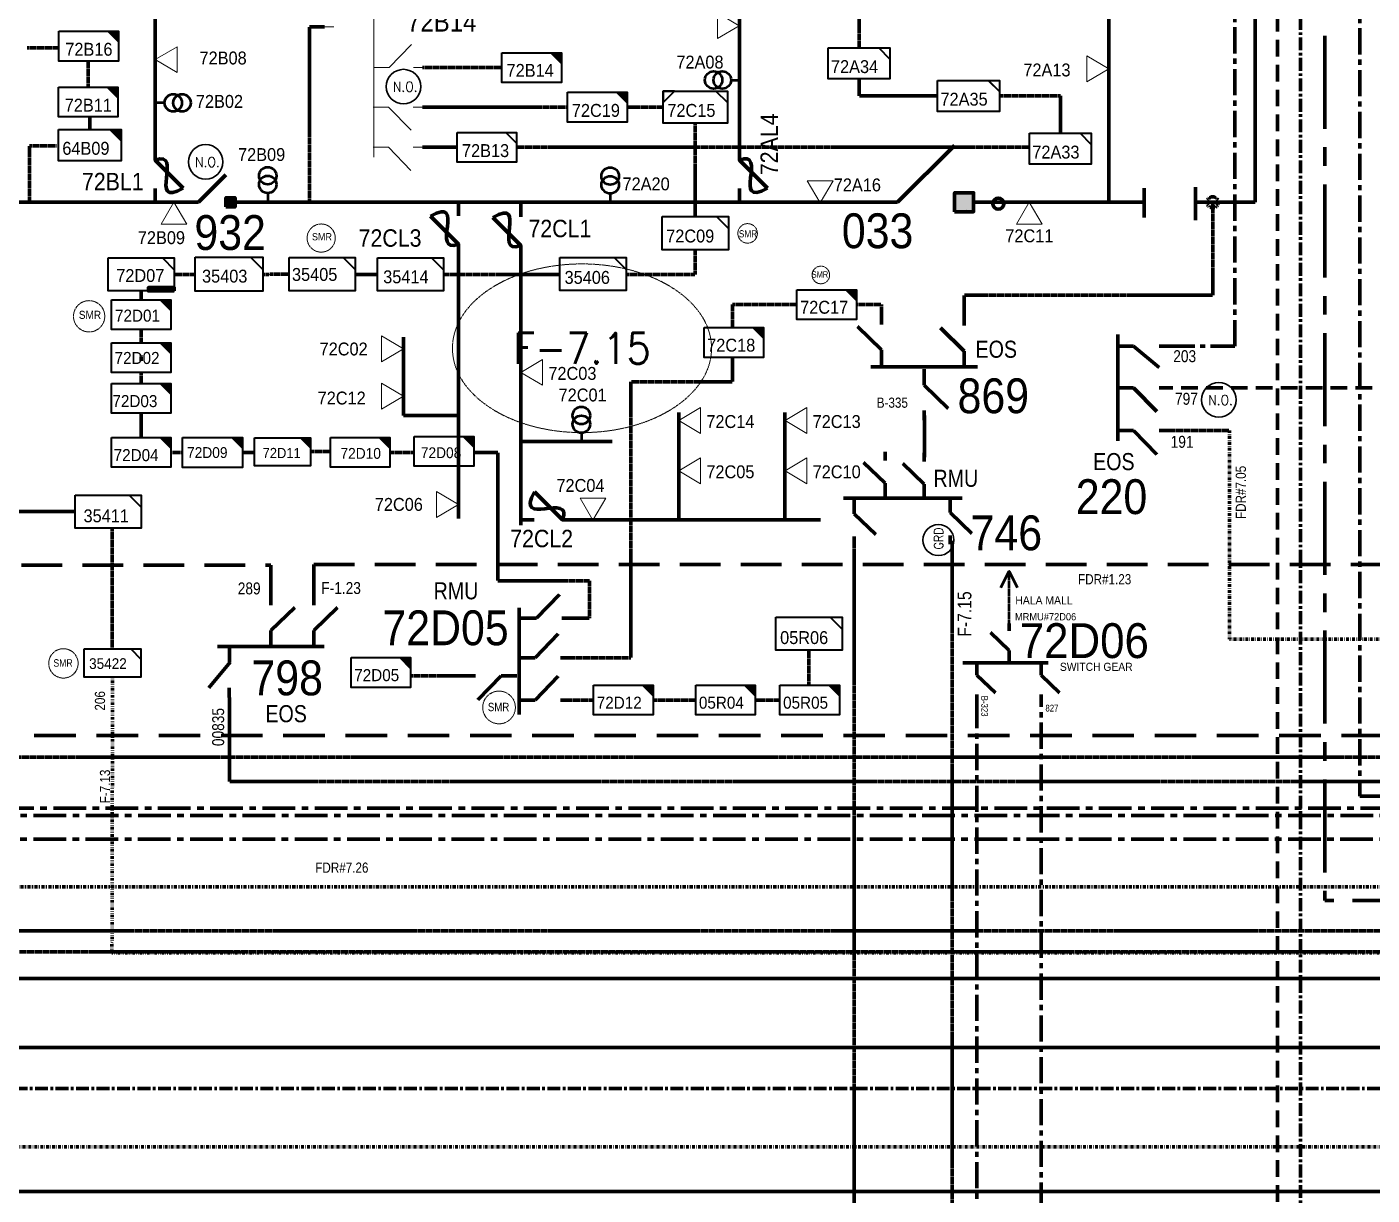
# Model space of a CAD drawing. Header units: metres. Extents: x 65984 to 144644, y -19036 to 23726.
# Drawn here: x 117275.7 to 117661.7, y 19807 to 20142.1 of the extents above; entities that cross this region are included whole.
import ezdxf
from ezdxf.enums import TextEntityAlignment as Align

# ---------------------------------------------------------------- set-up
doc = ezdxf.new("R2010")
doc.units = ezdxf.units.M
doc.header["$MEASUREMENT"] = 0
for name, pattern in [('( Center )', [2, 1.25, -0.25, 0.25, -0.25]), ('DGN Style 3', [0.013877, 0, -0.013877]), ('DGN Style 4', [1.6, 0.8, -0.4, 0, -0.4]), ('DGN Style 6', [1.9, 0.7, -0.4, 0, -0.4, 0, -0.4]), ('DGN Style 7', [2, 0.9, -0.4, 0.3, -0.4]), ('HIDDEN2', [2381.25, 1587.5, -793.75])]:
    doc.linetypes.add(name, pattern=pattern)
doc.layers.get('0').update_dxf_attribs({"color": 95, "lineweight": 40})
for name, color, linetype, lineweight in [('ABS', 7, 'Continuous', 40), ('ABS NUMBER', 112, 'Continuous', 30), ('CONTRACTOR NAME', 95, 'Continuous', 40), ('d_eos', 111, 'Continuous', 40), ('d_eos no', 121, 'Continuous', 40), ('d_fco', 5, 'Continuous', 40), ('d_fco text', 95, 'Continuous', 40), ('d_oh branch', 94, 'Continuous', 40), ('d_switch', 95, 'Continuous', 40), ('d_tf', 1, 'Continuous', 40), ('d_tf no', 6, 'Continuous', 40), ('d_tf_200', 1, 'Continuous', 40), ('d_ug cable', 95, 'Continuous', 40), ('d_ug main line', 95, 'Continuous', 40), ('d_unit sub', 7, 'Continuous', 40), ('FDR  1  16', 234, 'Continuous', 40), ('FDR  2  19', 172, 'Continuous', 40), ('fedr no', 95, 'Continuous', 40), ('Level 37', 7, 'Continuous', 0), ('O H MAIN FEEDER', 4, 'Continuous', 100), ('SW N O', 114, 'Continuous', 30)]:
    doc.layers.add(name, color=color, linetype=linetype, lineweight=lineweight)
doc.styles.add('NASKHF', font='naskhf.shx', dxfattribs={"height": 8})
doc.styles.add('Style-Arial', font='arial.ttf')
doc.styles.add('Style-ENGINEERING', font='ENGINEERING.shx')
doc.styles.add('Style-msdefault', font='msdefault.shx')
doc.styles.add('Style-STANDARD', font='STANDARD.shx')

# ---------------------------------------------------------------- blocks, each defined once
blk = doc.blocks.new('TFU_19')
at = {"layer": 'd_tf_200', "color": 3, "linetype": 'Continuous', "lineweight": 53}
blk.add_line((0, 10), (0, 0), dxfattribs=at)
for centre in [(0, 30), (0, 20)]:
    blk.add_circle(centre, 10, dxfattribs=at)
blk = doc.blocks.new('TF_8')
at = {"color": 0, "linetype": 'ByBlock', "lineweight": -2}
blk.add_line((6.3, 4.95), (9.9, 1.35), dxfattribs=at)
blk.add_3dface([(-10.1, 4.95), (9.9, 4.95), (9.9, -5.05), (-10.1, -5.05)], dxfattribs=at)
blk = doc.blocks.new('exist.us-1000kva')
at = {"color": 0, "linetype": 'ByBlock', "lineweight": -2, "flags": 128}
blk.add_lwpolyline([(39.99, 12.92), (32.8, 20), (40, 20)], close=True, dxfattribs=at)
at = {"color": 0, "linetype": 'ByBlock', "lineweight": -2, "extrusion": (0, 0, -1)}
blk.add_solid([(-39.99, 12.92), (-32.8, 20), (-40, 20)], dxfattribs=at)
at = {"color": 0, "linetype": 'ByBlock', "lineweight": -2, "xscale": 2, "yscale": 2}
blk.add_blockref('TF_8', (20.2, 10.1), dxfattribs=at)
blk = doc.blocks.new('ABS2_1_1')
at = {"color": 0, "linetype": 'ByBlock', "lineweight": -2, "ltscale": 500}
for q in [(-29900, 43500), (0, 0)]:
    blk.add_line((0, 13600), q, dxfattribs=at)
at = {"color": 0, "linetype": 'ByBlock', "lineweight": -2, "ltscale": 500, "flags": 128}
for points in [[(5000, 43600), (-5000, 43600), (-5000, 53600), (5000, 53600)], [(3791, 49653), (3791, 49653), (3791, 49653)]]:
    blk.add_lwpolyline(points, close=True, dxfattribs=at)
at = {"color": 0, "linetype": 'ByBlock', "lineweight": -2, "ltscale": 500}
for points in [[(5000, 43600), (-5000, 43600), (5000, 53600), (-5000, 53600)], [(3791, 49653), (3791, 49653), (3791, 49653)]]:
    blk.add_solid(points, dxfattribs=at)
blk = doc.blocks.new('*U706')
at = {"layer": 'd_fco', "color": 3, "linetype": 'Continuous', "lineweight": 100}
blk.add_line((-4.6, 4.21), (-10.13, 4.21), dxfattribs=at)
at = {"layer": 'd_fco', "color": 3, "linetype": 'Continuous', "lineweight": 100, "flags": 128}
blk.add_lwpolyline([(13.02, 4.21), (7.07, 4.21), (-4.4, -7.26)], dxfattribs=at)
at = {"layer": 'd_fco', "color": 3, "linetype": 'Continuous', "lineweight": 100}
blk.add_open_spline([(-4.4, -7.26), (-13, 7.69), (11.58, -7.67), (7.07, 4.21)], degree=3, dxfattribs=at)
blk = doc.blocks.new('*U715')
at = {"layer": 'd_eos', "color": 7, "linetype": 'Continuous', "lineweight": 211, "ltscale": 0.625574}
for p, q in [((-0.68, 11.85), (-0.68, 14.62)), ((11.62, 11.85), (11.62, 14.62)), ((-0.68, 4.56), (6.18, 11.22)), ((11.62, 4.56), (18.48, 11.22)), ((-0.68, 0), (-0.68, 4.56)), ((11.62, 0), (11.62, 4.56)), ((14.62, 0), (-15.98, 0)), ((-12.58, 0), (-12.58, -4.55)), ((-12.35, -4.54), (-18.48, -11.88)), ((-12.59, -11.85), (-12.59, -14.62))]:
    blk.add_line(p, q, dxfattribs=at)
blk = doc.blocks.new('*U895')
at = {"layer": 'SW N O', "color": 157}
blk.add_circle((0, 0), 16.8, dxfattribs=at)
at = {"layer": 'SW N O', "color": 157, "style": 'Style-STANDARD'}
blk.add_text('N.O.', height=9.6, dxfattribs=at).set_placement((1.7, -0.2), align=Align.MIDDLE_CENTER)
blk = doc.blocks.new('*U901')
at = {"layer": 'd_eos', "color": 7, "linetype": 'Continuous', "lineweight": 211, "ltscale": 0.625574}
for p, q in [((5.06, 10.35), (11.73, 17.21)), ((0.15, 13.35), (0.15, -17.25)), ((0.51, 10.35), (5.06, 10.35)), ((12.36, 10.35), (15.13, 10.35)), ((-12.37, -1.98), (-15.14, -1.98)), ((-5.07, -1.98), (-11.74, -8.85)), ((-0.52, -1.98), (-5.07, -1.98)), ((4.7, -13.45), (11.36, -6.59)), ((0.15, -13.45), (4.7, -13.45)), ((12, -13.45), (14.76, -13.45))]:
    blk.add_line(p, q, dxfattribs=at)
blk = doc.blocks.new('*U981')
at = {"layer": 'd_eos', "color": 7, "linetype": 'Continuous', "lineweight": 211, "ltscale": 0.555394}
for p, q in [((-4.65, 11.34), (-11.44, 18.34)), ((-12.09, 11.34), (-14.91, 11.34)), ((0, 11.34), (-4.65, 11.34)), ((0, 14.01), (0, -18.32)), ((0, -0.8), (4.65, -0.8)), ((4.65, -0.8), (11.45, -7.81)), ((12.1, -0.8), (14.92, -0.8)), ((-4.65, -12.95), (-11.44, -5.95)), ((-12.09, -12.95), (-14.92, -12.95)), ((0, -12.95), (-4.65, -12.95))]:
    blk.add_line(p, q, dxfattribs=at)
blk = doc.blocks.new('*U892')
at = {"layer": 'SW N O', "color": 3}
blk.add_circle((0, 0), 16.8, dxfattribs=at)
at = {"layer": 'SW N O', "color": 3, "style": 'Style-STANDARD'}
blk.add_text('N.O.', height=9.6, dxfattribs=at).set_placement((1.7, -0.2), align=Align.MIDDLE_CENTER)
blk = doc.blocks.new('*U748')
at = {"layer": 'd_fco', "color": 5, "linetype": 'Continuous', "lineweight": 100}
blk.add_line((-4.6, 4.21), (-10.13, 4.21), dxfattribs=at)
at = {"layer": 'd_fco', "color": 5, "linetype": 'Continuous', "lineweight": 100, "extrusion": (0, 0, -1), "flags": 128}
blk.add_lwpolyline([(-13.02, 4.21), (-7.07, 4.21), (4.4, -7.26)], dxfattribs=at)
at = {"layer": 'd_fco', "color": 5, "linetype": 'Continuous', "lineweight": 100}
blk.add_open_spline([(-4.4, -7.26), (-13, 7.69), (11.58, -7.67), (7.07, 4.21)], degree=3, dxfattribs=at)
blk = doc.blocks.new('TFU_12')
at = {"layer": 'd_tf_200', "color": 5, "linetype": 'Continuous', "lineweight": 53}
blk.add_line((0, 10), (0, 0), dxfattribs=at)
for centre in [(0, 30), (0, 20)]:
    blk.add_circle(centre, 10, dxfattribs=at)
blk = doc.blocks.new('TRA1_98')
at = {"layer": 'd_tf', "color": 3, "linetype": 'Continuous', "lineweight": 0, "ltscale": 0.00033988, "flags": 128}
blk.add_lwpolyline([(10, -17), (0, 0), (-10, -17)], close=True, dxfattribs=at)
blk = doc.blocks.new('TRA1_97')
at = {"layer": 'd_tf', "color": 3, "linetype": 'Continuous', "lineweight": 0, "ltscale": 0.00033988, "xscale": 1.000046566207833, "yscale": 1.000046566207833, "zscale": 1.000046566207833, "rotation": 180}
blk.add_blockref('TRA1_98', (0, 0), dxfattribs=at)
blk = doc.blocks.new('*U2337')
at = {"layer": 'd_unit sub', "color": 3, "linetype": 'Continuous', "lineweight": 40, "flags": 128}
blk.add_lwpolyline([(8.52, 4.26), (8.52, 1.19), (5.45, 4.26)], close=True, dxfattribs=at)
at = {"layer": 'd_unit sub', "color": 3, "linetype": 'Continuous', "lineweight": 40, "xscale": 0.8535245333131423, "yscale": 0.8535245333131423, "zscale": 0.4102008386305279, "rotation": 359.9999999999999}
blk.add_blockref('TF_8', (0.07, 0.04), dxfattribs=at)
blk = doc.blocks.new('*U2951')
at = {"layer": 'd_unit sub', "color": 3, "linetype": 'Continuous', "lineweight": 40, "flags": 128}
for points in [[(-9.48, 1.38), (-6.07, 4.73), (-9.48, 4.73)], [(9.49, 1.32), (6.02, 4.73), (9.5, 4.73)]]:
    blk.add_lwpolyline(points, close=True, dxfattribs=at)
at = {"layer": 'd_unit sub', "color": 3, "linetype": 'Continuous', "lineweight": 40, "xscale": 0.94866334575076, "yscale": 0.94866334575076, "zscale": 0.4380515265747434, "rotation": 359.9999999999999}
blk.add_blockref('TF_8', (0.1, 0.04), dxfattribs=at)
blk = doc.blocks.new('TRA1_1286')
at = {"layer": 'd_tf', "color": 5, "linetype": 'Continuous', "lineweight": 0, "ltscale": 0.00033988, "extrusion": (0, 0, -1), "flags": 128}
blk.add_lwpolyline([(-10, -17), (0, 0), (10, -17)], close=True, dxfattribs=at)
blk = doc.blocks.new('TRA1_1285')
at = {"layer": 'd_tf', "color": 5, "linetype": 'Continuous', "lineweight": 0, "ltscale": 0.00033988, "xscale": 1.000046566207833, "yscale": 1.000046566207833, "zscale": 1.000046566207833, "rotation": 180}
blk.add_blockref('TRA1_1286', (0, 0), dxfattribs=at)
blk = doc.blocks.new('*U3758')
at = {"layer": 'd_eos', "color": 7, "linetype": 'Continuous', "lineweight": 211, "ltscale": 0.563017}
for p, q in [((-0.04, -20.45), (-0.04, 17.39)), ((4.51, 13.6), (11.17, 20.46)), ((-0.04, 13.6), (4.51, 13.6)), ((11.81, 13.6), (14.58, 13.6)), ((-11.81, 5.35), (-14.58, 5.35)), ((-4.51, 5.35), (-11.18, -1.51)), ((0.04, 5.35), (-4.51, 5.35)), ((-12.13, -7.17), (-14.9, -7.17)), ((-4.84, -7.18), (-11.5, -14.04)), ((-0.28, -7.17), (-4.84, -7.17)), ((4.88, -17.01), (11.54, -10.14)), ((0.32, -17.01), (4.88, -17.01)), ((12.17, -17), (14.94, -17))]:
    blk.add_line(p, q, dxfattribs=at)
blk = doc.blocks.new('*U3762')
at = {"layer": 'SW N O', "color": 2}
blk.add_circle((0, 0), 16.8, dxfattribs=at)
at = {"layer": 'SW N O', "color": 2, "style": 'Style-STANDARD'}
blk.add_text('GRD', height=9.6, dxfattribs=at).set_placement((1.7, -0.2), align=Align.MIDDLE_CENTER)

msp = doc.modelspace()

# ---------------------------------------------------------------- linework, layer by layer
at = {"color": 1, "linetype": 'DGN Style 3', "lineweight": 140, "flags": 128}
msp.add_lwpolyline([(125582.62, 22197.14), (125784.7, 22197.14), (125784.7, 19882.81), (116946.75, 19882.81), (116946.75, 20259.6), (116860.93, 20259.72)], dxfattribs=at)
at = {"color": 3, "linetype": 'DGN Style 3', "lineweight": 140, "flags": 128}
msp.add_lwpolyline([(116807.75, 20242.14), (116807.75, 20219.48), (116935.18, 20219.48), (116935.18, 19876.71), (125825.53, 19876.71), (125825.53, 22095.41), (125562.34, 22095.41)], dxfattribs=at)
at = {"color": 1, "linetype": 'DGN Style 4', "lineweight": 70, "flags": 128}
msp.add_lwpolyline([(128559.87, 20572.74), (128559.87, 20579.03), (128073.94, 20579.03), (128073.94, 21718.25), (128073.94, 21718.25), (125710.48, 21718.25), (125710.48, 19820.77), (115844.17, 19820.77), (115844.17, 19939.02)], dxfattribs=at)
at = {"layer": 'CONTRACTOR NAME', "color": 140, "lineweight": 211, "ltscale": 0.498271, "flags": 128}
for points in [[(117315.98, 20066.37), (117310.56, 20066.37), (117310.56, 20067.35), (117315.98, 20067.35)], [(117317.98, 20066.38), (117315.98, 20066.38), (117315.98, 20067.36), (117317.98, 20067.36)]]:
    msp.add_lwpolyline(points, close=True, dxfattribs=at)
at = {"layer": 'd_eos', "color": 7, "linetype": 'Continuous', "lineweight": 13, "ltscale": 0.447498}
for p, q in [((117375.19, 20145.03), (117375.19, 20104.72)), ((117363.73, 20142.13), (117361.06, 20142.13)), ((117379.59, 20130.47), (117386.03, 20137.1)), ((117375.19, 20130.47), (117379.59, 20130.47)), ((117386.65, 20130.47), (117389.32, 20130.47)), ((117375.05, 20119.11), (117379.46, 20119.11)), ((117379.46, 20119.11), (117385.9, 20112.48)), ((117386.51, 20119.11), (117389.18, 20119.11)), ((117375.05, 20107.59), (117379.46, 20107.59)), ((117379.46, 20107.59), (117385.89, 20100.96)), ((117386.51, 20107.59), (117389.18, 20107.59))]:
    msp.add_line(p, q, dxfattribs=at)
at = {"layer": 'd_eos', "color": 157, "linetype": 'Continuous', "lineweight": 211, "ltscale": 0.625574}
for p, q in [((117588.68, 20023.33), (117588.69, 20053.92)), ((117588.68, 20050.53), (117593.24, 20050.53)), ((117593.23, 20050.52), (117600.57, 20044.39)), ((117600.54, 20050.53), (117603.3, 20050.53)), ((117588.68, 20038.62), (117593.24, 20038.62)), ((117593.24, 20038.62), (117599.9, 20031.76)), ((117600.54, 20038.62), (117603.3, 20038.62)), ((117588.68, 20026.32), (117593.24, 20026.32)), ((117593.24, 20026.32), (117599.9, 20019.46)), ((117600.53, 20026.33), (117603.3, 20026.33))]:
    msp.add_line(p, q, dxfattribs=at)
at = {"layer": 'd_eos', "color": 2, "linetype": 'Continuous', "lineweight": 211, "ltscale": 0.625574}
for p, q in [((117421.88, 19972.45), (117428.54, 19979.31)), ((117416.96, 19975.45), (117416.96, 19944.85)), ((117417.32, 19972.45), (117421.88, 19972.45)), ((117421.51, 19961.14), (117428.17, 19968)), ((117416.96, 19961.14), (117421.51, 19961.14)), ((117411.74, 19955.95), (117405.08, 19949.08)), ((117416.29, 19955.95), (117411.74, 19955.95)), ((117421.51, 19949), (117428.17, 19955.86)), ((117416.96, 19949), (117421.51, 19949))]:
    msp.add_line(p, q, dxfattribs=at)
at = {"layer": 'd_eos', "color": 7, "linetype": 'Continuous', "lineweight": 211, "ltscale": 0.625574}
for p, q in [((117429.17, 19972.44), (117431.94, 19972.44)), ((117428.81, 19961.14), (117431.58, 19961.14)), ((117404.44, 19955.95), (117401.67, 19955.95)), ((117428.81, 19949), (117431.58, 19949))]:
    msp.add_line(p, q, dxfattribs=at)
at = {"layer": 'd_oh branch', "color": 5, "linetype": 'Continuous', "lineweight": 100}
msp.add_line((117312.5, 20194.35), (117312.5, 20108.07), dxfattribs=at)
at = {"layer": 'd_oh branch', "color": 3, "linetype": 'Continuous', "lineweight": 100}
for p, q in [((117586.13, 20179.86), (117586.13, 20091.82)), ((117480.11, 20155.9), (117480.11, 20107.65)), ((117399.55, 20001.04), (117399.55, 20077.7)), ((117417.37, 20077.28), (117417.37, 19999.13)), ((117383.74, 20030.65), (117399.56, 20030.65)), ((117462.7, 20000.67), (117462.7, 20031.48)), ((117493.2, 20000.67), (117493.2, 20031.48)), ((117443.59, 20023.14), (117417.37, 20023.14)), ((117503.4, 20000.67), (117433.59, 20000.67))]:
    msp.add_line(p, q, dxfattribs=at)
at = {"layer": 'd_oh branch', "color": 3, "linetype": 'Continuous', "lineweight": 100, "flags": 128}
msp.add_lwpolyline([(117383.74, 20053.1), (117383.74, 20030.65)], dxfattribs=at)
at = {"layer": 'd_ug cable', "color": 3, "linetype": 'DGN Style 3', "lineweight": 100}
for p, q in [((117514.46, 20150.09), (117514.46, 20136.12)), ((117389.18, 20107.59), (117399.14, 20107.59)), ((117416.21, 20107.59), (117563.34, 20107.59)), ((117308.48, 20066.37), (117308.48, 20063.8)), ((117308.48, 20055.27), (117308.48, 20051.5)), ((117308.48, 20046.32), (117308.48, 20047.81)), ((117308.48, 20042.97), (117308.48, 20039.8)), ((117308.48, 20031.27), (117308.48, 20024.33)), ((117533.19, 20018.71), (117533.19, 20030.68)), ((117357.06, 20020.28), (117362.77, 20020.27)), ((117317.01, 20020.06), (117320.18, 20020.06)), ((117337.56, 20020.06), (117340.89, 20020.06)), ((117380.11, 20020.05), (117386.85, 20020.04)), ((117500.09, 19953.26), (117500.09, 19963.29)), ((117401.67, 19955.95), (117385.78, 19955.95)), ((117431.58, 19949), (117438.3, 19949)), ((117455.37, 19949), (117467.59, 19949)), ((117484.66, 19949), (117491.76, 19949))]:
    msp.add_line(p, q, dxfattribs=at)
at = {"layer": 'd_ug cable', "color": 5, "linetype": 'DGN Style 3', "lineweight": 100}
for p, q in [((117284.89, 20136.15), (117275.7, 20136.15)), ((117293.29, 20132.35), (117293.29, 20124.85)), ((117293.74, 20112.71), (117293.74, 20116.2))]:
    msp.add_line(p, q, dxfattribs=at)
at = {"layer": 'd_ug cable', "color": 94, "linetype": 'DGN Style 3', "lineweight": 100}
msp.add_line((117389.22, 20130.47), (117411.99, 20130.47), dxfattribs=at)
at = {"layer": 'd_ug cable', "color": 22, "linetype": 'DGN Style 3', "lineweight": 100}
for p, q in [((117265.68, 20003.05), (117289.63, 20003.05)), ((117300.12, 19964.11), (117300.14, 19998.3))]:
    msp.add_line(p, q, dxfattribs=at)
at = {"layer": 'd_ug cable', "color": 11, "linetype": 'DGN Style 3', "lineweight": 100, "flags": 128}
msp.add_lwpolyline([(116936.07, 20791.07), (116989.75, 20791.07), (116989.75, 20008.05), (117030.6, 20008.05), (117030.6, 19932.59), (125125.2, 19932.59), (125125.2, 22069.98), (125473.72, 22069.98)], dxfattribs=at)
at = {"layer": 'd_ug cable', "color": 172, "linetype": 'HIDDEN2', "lineweight": 158, "ltscale": 0.003}
msp.add_lwpolyline([(117568.08, 20611.64), (117589.56, 20611.64), (117589.56, 20202.69), (117634.48, 20202.69), (117634.48, 19721.53), (114270.84, 19721.53), (114270.84, 20131.51)], dxfattribs=at)
at = {"layer": 'd_ug cable', "color": 234, "linetype": 'DGN Style 3', "lineweight": 158, "flags": 128}
msp.add_lwpolyline([(118824.92, 20529.48), (118824.92, 19925.6), (117333.78, 19925.6), (117333.78, 19949.75)], dxfattribs=at)
at = {"layer": 'd_ug cable', "color": 3, "linetype": 'DGN Style 3', "lineweight": 100, "flags": 128}
for points in [[(117361.06, 20142.13), (117356.74, 20142.13), (117356.74, 20091.82)], [(117514.46, 20127.24), (117514.46, 20122.33), (117536.99, 20122.33)], [(117554.75, 20122.33), (117572.22, 20122.33), (117572.22, 20111.6)], [(117389.18, 20119.11), (117430.82, 20119.11)], [(117447.89, 20119.11), (117458.23, 20119.11)], [(117467.47, 20114.49), (117467.47, 20087.69)], [(117544.66, 20057.81), (117544.66, 20065.13), (117615.92, 20065.13), (117615.92, 20091.82)], [(117467.47, 20078.19), (117467.47, 20071.12), (117447.59, 20071.12)], [(117323.99, 20071.12), (117317.98, 20071.12)], [(117350.9, 20071.2), (117343.18, 20071.12)], [(117376.24, 20071.12), (117369.9, 20071.12)], [(117428.59, 20071.12), (117395.24, 20071.12)], [(117496.65, 20062.45), (117478.17, 20062.45), (117478.17, 20055.86)], [(117520.86, 20059.56), (117520.86, 20062.45), (117513.72, 20062.45)], [(114767.88, 20053.43), (114767.88, 19760.02), (117513.07, 19760.02), (117513.07, 19993.39)], [(117478.17, 20047.32), (117478.17, 20040.28), (117448.97, 20040.28), (117448.97, 19961.14), (117431.58, 19961.14)], [(117403.92, 20020.06), (117410.82, 20020.06), (117410.82, 19983.18), (117437.08, 19983.18), (117437.08, 19972.44), (117431.94, 19972.44)]]:
    msp.add_lwpolyline(points, dxfattribs=at)
at = {"layer": 'd_ug cable', "color": 3, "linetype": 'DGN Style 3', "lineweight": 120, "flags": 128}
msp.add_lwpolyline([(117541.17, 19994.64), (117541.17, 19736.51), (114625.82, 19736.51), (114625.82, 19899.55), (114625.82, 19899.55), (114625.82, 20133.71)], dxfattribs=at)
at = {"layer": 'd_ug cable', "color": 5, "linetype": 'DGN Style 3', "lineweight": 100, "flags": 128}
msp.add_lwpolyline([(117284.15, 20108), (117276.43, 20108), (117276.43, 20091.82)], dxfattribs=at)
at = {"layer": 'd_ug cable', "color": 157, "linetype": 'HIDDEN2', "lineweight": 200, "ltscale": 0.003}
msp.add_lwpolyline([(117795.58, 20066.84), (117675.96, 20066.84), (117675.96, 20038.62), (117603.3, 20038.62)], dxfattribs=at)
at = {"layer": 'd_ug cable', "color": 157, "linetype": 'DGN Style 3', "lineweight": 211, "flags": 128}
msp.add_lwpolyline([(117603.3, 20026.33), (117620.71, 20026.33)], dxfattribs=at)
at = {"layer": 'd_ug cable', "color": 3, "linetype": 'Continuous', "lineweight": 100}
msp.add_circle((117554.4, 20091.43), 1.58, dxfattribs=at)
at = {"layer": 'd_ug cable', "color": 3, "linetype": 'DGN Style 3', "lineweight": 100}
msp.add_circle((117615.92, 20091.82), 1.58, dxfattribs=at)
at = {"layer": 'd_ug cable', "color": 1, "linetype": 'DGN Style 3', "lineweight": 13}
for centre, radius in [((117360.13, 20081.55), 4.04), ((117293.54, 20059.1), 4.49)]:
    msp.add_circle(centre, radius, dxfattribs=at)
at = {"layer": 'd_ug cable', "color": 2, "linetype": 'DGN Style 3', "lineweight": 13}
for centre, radius in [((117482.48, 20082.89), 2.8), ((117503.5, 20070.96), 2.52), ((117286.17, 19959.51), 4.22), ((117411.16, 19946.87), 4.69)]:
    msp.add_circle(centre, radius, dxfattribs=at)
at = {"layer": 'd_ug main line', "color": 194, "linetype": 'HIDDEN2', "lineweight": 140, "ltscale": 0.042676}
msp.add_line((125514.47, 19921.46), (117658.12, 19921.46), dxfattribs=at)
at = {"layer": 'd_ug main line', "color": 194, "linetype": '( Center )', "lineweight": 158, "ltscale": 2.94, "flags": 128}
msp.add_lwpolyline([(116768.12, 20333.05), (116768.12, 20291.33), (116969.97, 20291.33), (116969.97, 20103.25), (117041.44, 20103.25), (117041.44, 19837.49), (125796.74, 19837.49), (125796.74, 22228.74), (125677.36, 22228.74)], dxfattribs=at)
at = {"layer": 'd_ug main line', "color": 200, "linetype": 'DGN Style 7', "lineweight": 80, "flags": 128}
msp.add_lwpolyline([(117122.19, 19949.75), (117122.19, 19895.4), (125326.12, 19895.4), (125326.12, 21307.97)], dxfattribs=at)
at = {"layer": 'd_ug main line', "color": 22, "linetype": 'DGN Style 6', "lineweight": 140, "flags": 128}
msp.add_lwpolyline([(125590.69, 21115.95), (125590.69, 19876.46), (117300.1, 19876.46), (117300.27, 19955.54)], dxfattribs=at)
at = {"layer": 'd_ug main line', "color": 234, "linetype": '( Center )', "lineweight": 200, "ltscale": 2.94, "flags": 128}
msp.add_lwpolyline([(117639.05, 20507.52), (117641.07, 20507.52), (117641.07, 19718.3), (116116.39, 19718.3)], dxfattribs=at)
at = {"layer": 'd_ug main line', "color": 157, "linetype": 'DGN Style 4', "lineweight": 140, "flags": 128}
msp.add_lwpolyline([(125140.11, 19966.46), (117620.71, 19966.46), (117620.71, 20026.33)], dxfattribs=at)
at = {"layer": 'd_ug main line', "color": 234, "linetype": 'HIDDEN2', "lineweight": 158, "ltscale": 0.00735}
for points in [[(117134.09, 19978.99), (117134.09, 19987.65), (117345.68, 19987.65), (117345.68, 19978.99)], [(117357.98, 19978.99), (117357.98, 19987.84), (117856.87, 19987.84)]]:
    msp.add_lwpolyline(points, dxfattribs=at)
at = {"layer": 'd_ug main line', "color": 36, "linetype": 'HIDDEN2', "lineweight": 70, "ltscale": 0.0075}
msp.add_lwpolyline([(117063.5, 19958.15), (117063.5, 19938.86), (125152.61, 19938.86)], dxfattribs=at)
at = {"layer": 'FDR  1  16', "color": 157, "linetype": '( Center )', "lineweight": 106, "ltscale": 6}
msp.add_line((117603.3, 20050.53), (117622.32, 20050.53), dxfattribs=at)
at = {"layer": 'FDR  1  16', "color": 30, "linetype": '( Center )', "lineweight": 70, "ltscale": 7.500037}
msp.add_line((125362.7, 19917.94), (117057.36, 19917.94), dxfattribs=at)
at = {"layer": 'FDR  1  16', "color": 154, "linetype": '( Center )', "lineweight": 106, "ltscale": 7.500037, "flags": 128}
msp.add_lwpolyline([(116110.23, 19993.55), (116110.23, 19915.89), (125674.45, 19915.89), (125674.45, 21860.43), (125695.57, 21860.43)], dxfattribs=at)
at = {"layer": 'FDR  1  16', "color": 1, "linetype": '( Center )', "lineweight": 70, "ltscale": 7.500037, "flags": 128}
msp.add_lwpolyline([(125488.92, 21502.07), (125488.92, 19909.03), (117049.6, 19909.03), (117049.6, 19946.81)], dxfattribs=at)
at = {"layer": 'FDR  1  16', "color": 1, "linetype": '( Center )', "lineweight": 211, "ltscale": 21.338113, "flags": 128}
msp.add_lwpolyline([(125575.6, 21301.98), (125575.6, 19891.46), (117648.12, 19891.46), (117648.12, 20163.42)], dxfattribs=at)
at = {"layer": 'FDR  1  16', "color": 157, "linetype": '( Center )', "lineweight": 158, "ltscale": 6, "flags": 128}
msp.add_lwpolyline([(117622.32, 20050.53), (117622.32, 20980.92), (117682.72, 20980.92)], dxfattribs=at)
at = {"layer": 'FDR  1  16', "color": 174, "linetype": '( Center )', "lineweight": 158, "ltscale": 6, "flags": 128}
for points in [[(122561.32, 20192.68), (122579.46, 20192.68), (122579.46, 19729.31), (117566.68, 19729.31), (117566.68, 19948.41)], [(117548.29, 19948.41), (117548.29, 19729.31), (114440.39, 19729.31), (114440.39, 20131.37)]]:
    msp.add_lwpolyline(points, dxfattribs=at)
at = {"layer": 'FDR  1  16', "color": 194, "linetype": '( Center )', "lineweight": 106, "ltscale": 6, "flags": 128}
msp.add_lwpolyline([(117658.12, 20153.75), (117658.12, 19921.46)], dxfattribs=at)
at = {"layer": 'FDR  2  19', "color": 60, "linetype": 'DGN Style 3', "lineweight": 53}
msp.add_line((117557.48, 19969.85), (117557.48, 19985.94), dxfattribs=at)
at = {"layer": 'FDR  2  19', "color": 60, "linetype": 'Continuous', "lineweight": 53, "flags": 128}
msp.add_lwpolyline([(117555.16, 19981.29), (117557.48, 19985.94), (117559.81, 19981.29)], dxfattribs=at)
at = {"layer": 'fedr no', "color": 82, "linetype": 'DGN Style 3', "lineweight": 13, "true_color": 0x1dc70e}
msp.add_ellipse((117434.96, 20049.93), major_axis=(37.17, 0), ratio=0.651175, dxfattribs=at)
at = {"layer": 'O H MAIN FEEDER', "color": 3, "lineweight": 211, "ltscale": 0.488306}
for p, q in [((117596.22, 20095.86), (117596.22, 20087.42)), ((117610.98, 20096.14), (117610.98, 20086.72)), ((117518.58, 20091.82), (117334.12, 20091.82)), ((117596.22, 20091.82), (117547.31, 20091.82)), ((117628.12, 20091.82), (117610.98, 20091.82))]:
    msp.add_line(p, q, dxfattribs=at)
at = {"layer": 'O H MAIN FEEDER', "color": 5, "lineweight": 211, "ltscale": 0.488306}
msp.add_line((117324.4, 20091.82), (117149.65, 20091.82), dxfattribs=at)
at = {"layer": 'O H MAIN FEEDER', "color": 214, "lineweight": 211, "ltscale": 30}
msp.add_line((125693.17, 19849.27), (115522.88, 19849.27), dxfattribs=at)
at = {"layer": 'O H MAIN FEEDER', "color": 5, "lineweight": 211, "ltscale": 30, "flags": 128}
msp.add_lwpolyline([(111246.02, 19990.04), (113139.15, 19990.04), (113139.15, 19807.97), (133226.21, 19808), (133226.21, 22351.15), (129774.36, 22351.15)], dxfattribs=at)
at = {"layer": 'O H MAIN FEEDER', "color": 3, "lineweight": 211, "ltscale": 0.488306, "flags": 128}
msp.add_lwpolyline([(117628.12, 20442.44), (117628.12, 20091.82)], dxfattribs=at)
at = {"layer": 'O H MAIN FEEDER', "color": 95, "lineweight": 211, "ltscale": 0.426762, "flags": 128}
msp.add_lwpolyline([(125714.54, 20280.94), (125714.54, 19869.08), (116079.89, 19869.08)], dxfattribs=at)

# ---------------------------------------------------------------- block references
at = {"layer": 'ABS', "color": 7, "linetype": 'Continuous', "lineweight": 211, "ltscale": 0.812883, "xscale": 0.0005446322480400587, "yscale": 0.0005446322480400587, "zscale": 0.000360672857092237, "rotation": 269.9999999999998}
msp.add_blockref('ABS2_1_1', (117518.12, 20091.82), dxfattribs=at)
at = {"layer": 'ABS', "color": 7, "linetype": 'Continuous', "lineweight": 211, "ltscale": 0.531952, "xscale": 0.0002622963533747088, "yscale": 0.0002622963533747088, "zscale": 0.000360672857092237, "rotation": 269.9999999999998}
msp.add_blockref('ABS2_1_1', (117321.37, 20091.82), dxfattribs=at)
at = {"layer": 'd_eos', "color": 7, "linetype": 'Continuous', "lineweight": 211, "ltscale": 0.625574, "rotation": 90.00000000000001}
msp.add_blockref('*U901', (117531.2, 20044.43), dxfattribs=at)
at = {"layer": 'd_eos', "color": 7, "linetype": 'Continuous', "lineweight": 211, "ltscale": 0.563017, "xscale": 0.9, "yscale": 0.9, "zscale": 0.9, "rotation": 270}
msp.add_blockref('*U3758', (117528.37, 20006.84), dxfattribs=at)
at = {"layer": 'd_eos', "color": 7, "linetype": 'Continuous', "lineweight": 211, "ltscale": 0.625574}
msp.add_blockref('*U715', (117346.36, 19964.37), dxfattribs=at)
at = {"layer": 'd_eos', "color": 7, "linetype": 'Continuous', "lineweight": 211, "ltscale": 0.555394, "extrusion": (0, 0, -1), "xscale": 0.7570220540343444, "yscale": 0.7570220540343444, "zscale": 0.7570220540343444, "rotation": 90.00000000000573}
msp.add_blockref('*U981', (-117558.09, 19959.7), dxfattribs=at)
at = {"layer": 'd_fco', "color": 5, "linetype": 'Continuous', "lineweight": 100, "xscale": 0.7, "yscale": 0.7, "zscale": 0.7, "rotation": 90.00000000060005}
msp.add_blockref('*U748', (117315.45, 20098.96), dxfattribs=at)
at = {"layer": 'd_fco', "color": 3, "linetype": 'Continuous', "lineweight": 100, "xscale": 0.7, "yscale": 0.7, "zscale": 0.7}
for p, rotation in [((117483.06, 20098.99), 90.00000000060005), ((117396.6, 20084.73), 270.0000000006), ((117414.42, 20084.39), 270.0000000006)]:
    msp.add_blockref('*U706', p, dxfattribs=dict(at, rotation=rotation))
at = {"layer": 'd_fco', "color": 3, "linetype": 'Continuous', "lineweight": 100, "extrusion": (0, 0, -1), "xscale": 0.7, "yscale": 0.7, "zscale": 0.7, "rotation": 180.0000000006001}
msp.add_blockref('*U706', (-117424.46, 20003.62), dxfattribs=at)
at = {"layer": 'd_tf', "color": 3, "linetype": 'Continuous', "lineweight": 0, "ltscale": 0.00033988, "extrusion": (0, 0, -1), "xscale": 0.37, "yscale": 0.37, "zscale": 0.37}
for p, rotation in [((-117480.1, 20142.48), 270.0000000000001), ((-117586.12, 20130.11), 270.0000000000001), ((-117563.31, 20091.82), 180.0000000000001), ((-117399.54, 20005.11), 269.9999999999999)]:
    msp.add_blockref('TRA1_97', p, dxfattribs=dict(at, rotation=rotation))
at = {"layer": 'd_tf', "color": 5, "linetype": 'Continuous', "lineweight": 0, "ltscale": 0.00033988, "extrusion": (0, 0, -1), "xscale": 0.37, "yscale": 0.37, "zscale": 0.37, "rotation": 89.99999999999997}
msp.add_blockref('TRA1_1285', (-117312.49, 20132.76), dxfattribs=at)
at = {"layer": 'd_tf', "color": 3, "linetype": 'Continuous', "lineweight": 0, "ltscale": 0.00033988, "xscale": 0.37, "yscale": 0.37, "zscale": 0.37}
for p, rotation in [((117503.31, 20091.68), 359.9999999999999), ((117383.73, 20049.75), 89.99999999999994), ((117417.38, 20043.02), 270.0000000000001), ((117383.73, 20036.2), 89.99999999999994), ((117462.71, 20029.19), 270.0000000000001), ((117493.21, 20029.19), 270.0000000000001), ((117462.71, 20014.77), 270.0000000000001), ((117493.21, 20014.77), 270.0000000000001), ((117438.09, 20000.65), 359.9999999999999)]:
    msp.add_blockref('TRA1_97', p, dxfattribs=dict(at, rotation=rotation))
at = {"layer": 'd_tf', "color": 5, "linetype": 'Continuous', "lineweight": 0, "ltscale": 0.00033988, "xscale": 0.37, "yscale": 0.37, "zscale": 0.37, "rotation": 179.9999999999999}
msp.add_blockref('TRA1_1285', (117317.88, 20091.82), dxfattribs=at)
at = {"layer": 'd_tf_200', "color": 3, "linetype": 'Continuous', "lineweight": 53, "xscale": 0.25, "yscale": 0.25, "zscale": 0.25}
for p, rotation in [((117480.22, 20126.9), 89.99999999999984), ((117344.79, 20091.93), 359.9999999999997), ((117443.05, 20091.82), 359.9999999999997), ((117434.78, 20023.14), 359.9999999999997)]:
    msp.add_blockref('TFU_19', p, dxfattribs=dict(at, rotation=rotation))
at = {"layer": 'd_tf_200', "color": 5, "linetype": 'Continuous', "lineweight": 53, "xscale": 0.25, "yscale": 0.25, "zscale": 0.25, "rotation": 269.9999999999997}
msp.add_blockref('TFU_12', (117312.69, 20120.35), dxfattribs=at)
at = {"layer": 'd_unit sub', "color": 5, "linetype": 'Continuous', "lineweight": 40, "zscale": 0.4267622666565712, "rotation": 359.9999999999999}
for p, xscale, yscale in [((117284.89, 20132.35), 0.4267622666565712, 0.4267622666565712), ((117284.72, 20116.32), 0.4267622666565712, 0.4267622666565712), ((117284.74, 20103.71), 0.45, 0.45)]:
    msp.add_blockref('exist.us-1000kva', p, dxfattribs=dict(at, xscale=xscale, yscale=yscale))
at = {"layer": 'd_unit sub', "color": 3, "linetype": 'Continuous', "lineweight": 40}
for name, p, xscale, yscale, zscale in [('*U2337', (117514.47, 20131.68), 1.040373949700674, 1.040373949700674, 1.040373949700674), ('*U2337', (117545.88, 20122.34), 1.040373949700674, 1.040373949700674, 1.040373949700674), ('*U2951', (117467.46, 20119.12), 0.9742284657550533, 0.9742284657550533, 0.9742284657550533), ('*U2337', (117572.23, 20107.17), 1.040373949700674, 1.040373949700674, 1.040373949700674)]:
    msp.add_blockref(name, p, dxfattribs=dict(at, xscale=xscale, yscale=yscale, zscale=zscale))
at = {"layer": 'd_unit sub', "color": 94, "linetype": 'Continuous', "lineweight": 40, "xscale": 0.4267622666565712, "yscale": 0.4267622666565712, "zscale": 0.4267622666565712, "rotation": 359.9999999999999}
msp.add_blockref('exist.us-1000kva', (117411.99, 20126.2), dxfattribs=at)
at = {"layer": 'd_unit sub', "color": 3, "linetype": 'Continuous', "lineweight": 40, "rotation": 359.9999999999999}
for name, p, xscale, yscale, zscale in [('exist.us-1000kva', (117430.82, 20114.84), 0.4267622666565712, 0.4267622666565712, 0.4267622666565712), ('TF_8', (117407.76, 20107.63), 0.8535245333131425, 0.8535245333131425, 0.4267622666565712), ('TF_8', (117308.57, 20071.17), 0.9499999999999998, 0.9499999999999998, 0.4267622666565712), ('TF_8', (117333.76, 20071.24), 0.9680809495976426, 0.9680809495976426, 0.3840860399909141), ('TF_8', (117385.84, 20071.17), 0.9499999999999998, 0.9499999999999998, 0.4267622666565712), ('TF_8', (117438.19, 20071.29), 0.9499999999999998, 0.9499999999999998, 0.4267622666565712), ('exist.us-1000kva', (117469.98, 20047.32), 0.4267622666565712, 0.4267622666565712, 0.4267622666565712), ('exist.us-1000kva', (117299.94, 20042.97), 0.4267622666565712, 0.4267622666565712, 0.4267622666565712), ('exist.us-1000kva', (117299.94, 20031.27), 0.4267622666565712, 0.4267622666565712, 0.4267622666565712), ('exist.us-1000kva', (117299.93, 20015.8), 0.4267622666565712, 0.4267622666565712, 0.4267622666565712), ('exist.us-1000kva', (117320.35, 20015.73), 0.4301447620552463, 0.4301447620552463, 0.3840860399909141), ('exist.us-1000kva', (117340.96, 20016.22), 0.4026829061601586, 0.4026829061601586, 0.3840860399909141), ('exist.us-1000kva', (117362.77, 20015.78), 0.4267622666565712, 0.4267622666565712, 0.4267622666565712), ('exist.us-1000kva', (117386.85, 20016.07), 0.4267622666565712, 0.4267622666565712, 0.4267622666565712), ('TF_8', (117500.18, 19968.09), 0.9499999999999998, 0.9499999999999998, 0.4267622666565712), ('exist.us-1000kva', (117368.71, 19952.63), 0.4267622666565712, 0.4267622666565712, 0.4267622666565712), ('exist.us-1000kva', (117438.3, 19944.73), 0.4267622666565712, 0.4267622666565712, 0.4267622666565712), ('exist.us-1000kva', (117467.59, 19944.73), 0.4267622666565712, 0.4267622666565712, 0.4267622666565712), ('exist.us-1000kva', (117491.76, 19944.73), 0.4267622666565712, 0.4267622666565712, 0.4267622666565712)]:
    msp.add_blockref(name, p, dxfattribs=dict(at, xscale=xscale, yscale=yscale, zscale=zscale))
at = {"layer": 'd_unit sub', "color": 2, "linetype": 'Continuous', "lineweight": 40, "rotation": 359.9999999999999}
for name, p, xscale, yscale, zscale in [('TF_8', (117467.57, 20082.99), 0.9499999999999998, 0.9499999999999998, 0.4267622666565712), ('TF_8', (117360.49, 20071.24), 0.9499999999999998, 0.9499999999999998, 0.4267622666565712), ('exist.us-1000kva', (117496.65, 20058.19), 0.4267622666565712, 0.4267622666565712, 0.4267622666565712), ('exist.us-1000kva', (117299.94, 20055.27), 0.4267622666565712, 0.4267622666565712, 0.4267622666565712), ('TF_8', (117300.35, 19959.64), 0.8123778583133462, 0.8123778583133462, 0.3221939596413146)]:
    msp.add_blockref(name, p, dxfattribs=dict(at, xscale=xscale, yscale=yscale, zscale=zscale))
at = {"layer": 'd_unit sub', "color": 22, "linetype": 'Continuous', "lineweight": 40, "xscale": 0.95, "yscale": 0.95, "zscale": 0.4267622666565712, "rotation": 359.9999999999999}
msp.add_blockref('TF_8', (117299.09, 20003.1), dxfattribs=at)
at = {"layer": 'SW N O', "color": 3}
for p, xscale, yscale, zscale in [((117383.74, 20125.01), 0.2949726393296293, 0.2949726393296293, 0.2949726393296293), ((117326.98, 20103.41), 0.2950694635422144, 0.2950694635422144, 0.2950694635422144)]:
    msp.add_blockref('*U892', p, dxfattribs=dict(at, xscale=xscale, yscale=yscale, zscale=zscale))
at = {"layer": 'SW N O', "color": 157, "xscale": 0.2950694635422144, "yscale": 0.2950694635422144, "zscale": 0.2950694635422144}
msp.add_blockref('*U895', (117617.68, 20035.12), dxfattribs=at)
at = {"layer": 'SW N O', "color": 2, "xscale": 0.265562517187993, "yscale": 0.265562517187993, "zscale": 0.265562517187993, "rotation": 90}
msp.add_blockref('*U3762', (117537.23, 19994.9), dxfattribs=at)

# ---------------------------------------------------------------- texts
at = {"layer": 'ABS NUMBER', "color": 7, "lineweight": 140, "style": 'Style-Arial', "width": 0.88}
for s, p in [('932', (117323.75, 20088.13)), ('033', (117509.52, 20088.64))]:
    msp.add_text(s, height=10, dxfattribs=at).set_placement(p, align=Align.TOP_LEFT)
at = {"layer": 'CONTRACTOR NAME', "color": 140, "lineweight": 211, "style": 'Style-msdefault', "width": 0.945946}
for s, height, p in [('2017.09.26', 0.654, (117310.83, 20067.2)), ('MTC', 0.572, (117316.27, 20067.2))]:
    msp.add_text(s, height=height, dxfattribs=at).set_placement(p, align=Align.TOP_LEFT)
at = {"layer": 'd_eos no', "color": 7, "linetype": 'Continuous', "lineweight": 13, "style": 'Style-Arial', "width": 0.88}
msp.add_text('72B14', height=5.593, dxfattribs=at).set_placement((117384.77, 20146.39), align=Align.TOP_LEFT)
at = {"layer": 'd_eos no', "color": 157, "linetype": 'Continuous', "lineweight": 140, "style": 'Style-Arial', "width": 0.88}
for s, p in [('869', (117542.72, 20041.29)), ('220', (117576.64, 20012.35)), ('746', (117546.47, 20001.97))]:
    msp.add_text(s, height=10, dxfattribs=at).set_placement(p, align=Align.TOP_LEFT)
at = {"layer": 'd_eos no', "color": 2, "linetype": 'Continuous', "lineweight": 140, "style": 'Style-Arial', "width": 0.88}
msp.add_text('72D05', height=10, dxfattribs=at).set_placement((117377.7, 19964.72))
at = {"layer": 'd_eos no', "color": 7, "linetype": 'Continuous', "lineweight": 140, "style": 'Style-Arial'}
for s, width, p in [('72D06', 0.9, (117560.57, 19971.04)), ('798', 0.88, (117340.11, 19960.35))]:
    msp.add_text(s, height=10, dxfattribs=dict(at, width=width)).set_placement(p, align=Align.TOP_LEFT)
at = {"layer": 'd_fco text', "color": 3, "linetype": 'Continuous', "lineweight": 80, "style": 'Style-msdefault', "width": 0.916667}
msp.add_text('72AL4', height=4.998, rotation=90, dxfattribs=at).set_placement((117486.18, 20099.59), align=Align.TOP_LEFT)
at = {"layer": 'd_fco text', "color": 5, "linetype": 'Continuous', "lineweight": 80, "style": 'Style-msdefault', "width": 0.916667}
msp.add_text('72BL1', height=4.998, dxfattribs=at).set_placement((117291.48, 20100.26), align=Align.TOP_LEFT)
at = {"layer": 'd_fco text', "color": 3, "linetype": 'Continuous', "lineweight": 80, "style": 'Style-msdefault', "width": 0.916667}
for s, p in [('72CL1', (117419.59, 20086.79)), ('72CL3', (117370.86, 20084.06)), ('72CL2', (117414.35, 19997.84))]:
    msp.add_text(s, height=4.998, dxfattribs=at).set_placement(p, align=Align.TOP_LEFT)
at = {"layer": 'd_switch', "color": 157, "linetype": 'Continuous', "lineweight": 30, "style": 'Style-ENGINEERING', "width": 0.857143}
for s, p in [('203', (117611.17, 20049.37)), ('797', (117611.67, 20037.15)), ('191', (117610.42, 20024.8))]:
    msp.add_text(s, height=3.43, dxfattribs=at).set_placement(p, align=Align.TOP_RIGHT)
at = {"layer": 'd_switch', "color": 2, "linetype": 'Continuous', "lineweight": 30, "style": 'Style-msdefault', "width": 0.857143}
for s, p in [('B-335', (117519.54, 20035.78)), ('FDR#7.26', (117358.43, 19902.37))]:
    msp.add_text(s, height=2.92, dxfattribs=at).set_placement(p, align=Align.TOP_LEFT)
at = {"layer": 'd_switch', "color": 157, "linetype": 'Continuous', "lineweight": 30, "style": 'Style-msdefault', "width": 0.857143}
msp.add_text('FDR#7.05', height=2.92, rotation=90, dxfattribs=at).set_placement((117622.53, 20000.94), align=Align.TOP_LEFT)
at = {"layer": 'd_switch', "color": 234, "linetype": 'Continuous', "lineweight": 30, "width": 0.857143}
for s, height, style, p in [('289', 3.43, 'Style-ENGINEERING', (117336.19, 19982.74)), ('F-1.23', 3.43, 'Style-ENGINEERING', (117360.16, 19982.85)), ('FDR#1.23', 2.92, 'Style-msdefault', (117577.3, 19985.12))]:
    msp.add_text(s, height=height, dxfattribs=dict(at, style=style)).set_placement(p, align=Align.TOP_LEFT)
at = {"layer": 'd_switch', "color": 2, "linetype": 'Continuous', "lineweight": 30, "width": 0.857143}
for s, height, rotation, style, p in [('F-7.15', 3.935, 90, 'Style-msdefault', (117542.75, 19967.15)), ('B-323', 1.947, 270, 'Style-ENGINEERING', (117551.46, 19950.22))]:
    msp.add_text(s, height=height, rotation=rotation, dxfattribs=dict(at, style=style)).set_placement(p, align=Align.TOP_LEFT)
at = {"layer": 'd_switch', "color": 22, "linetype": 'Continuous', "lineweight": 30, "style": 'Style-msdefault', "width": 0.857143}
for s, p in [('206', (117295.19, 19945.97)), ('F-7.13', (117296.64, 19919.36))]:
    msp.add_text(s, height=2.92, rotation=90, dxfattribs=at).set_placement(p, align=Align.TOP_LEFT)
at = {"layer": 'd_switch', "color": 60, "linetype": 'Continuous', "lineweight": 30, "style": 'Style-ENGINEERING', "width": 0.857143}
msp.add_text('827', height=1.947, dxfattribs=at).set_placement((117567.93, 19947.65), align=Align.TOP_LEFT)
at = {"layer": 'd_switch', "color": 234, "linetype": 'Continuous', "lineweight": 30, "style": 'Style-ENGINEERING', "width": 0.857143}
msp.add_text('00835', height=3.43, rotation=90, dxfattribs=at).set_placement((117328.85, 19935.78), align=Align.TOP_LEFT)
at = {"layer": 'd_tf no', "color": 5, "linetype": 'Continuous', "lineweight": 40, "style": 'Style-msdefault', "width": 0.945946}
for s, p in [('72B16', (117286.71, 20137.57)), ('72B11', (117286.54, 20121.54)), ('72B02', (117324.17, 20122.61)), ('64B09', (117285.85, 20109.15)), ('72B09', (117307.52, 20083.51))]:
    msp.add_text(s, height=3.7, dxfattribs=at).set_placement(p, align=Align.TOP_LEFT)
msp.add_text('72B08', height=3.7, dxfattribs=at).set_placement((117338.75, 20135.07), align=Align.TOP_RIGHT)
at = {"layer": 'd_tf no', "color": 3, "linetype": 'Continuous', "lineweight": 40, "style": 'Style-msdefault', "width": 0.945946}
for s, height, p in [('72A08', 3.7, (117462.04, 20133.89)), ('72A34', 3.7, (117506.4, 20132.59)), ('72A13', 3.7, (117561.6, 20131.63)), ('72C19', 3.7, (117432.05, 20120.03)), ('72C15', 3.7, (117459.45, 20120.03)), ('72B09', 3.7, (117336.27, 20107.36)), ('72B13', 3.7, (117400.52, 20108.49)), ('72A33', 3.7, (117564.17, 20108.07)), ('72A20', 3.7, (117446.59, 20098.94)), ('72A16', 3.7, (117507.2, 20098.65)), ('72C11', 3.7, (117556.42, 20084.04)), ('72D07', 3.7, (117301.33, 20072.65)), ('35403', 3.7, (117325.94, 20072.48)), ('35414', 3.7, (117377.92, 20072.28)), ('35406', 3.7, (117429.96, 20072.11)), ('72C02', 3.7, (117359.67, 20051.57)), ('72C18', 3.7, (117470.88, 20052.67)), ('72D02', 3.46, (117300.85, 20048.87)), ('72C03', 3.7, (117425.31, 20044.57)), ('72D03', 3.46, (117300.23, 20036.5)), ('72C12', 3.7, (117359.11, 20037.5)), ('72C01', 3.7, (117428.24, 20038.37)), ('72C14', 3.7, (117470.64, 20030.75)), ('72C13', 3.7, (117501.14, 20030.75)), ('72D04', 3.46, (117300.58, 20021)), ('72D09', 3.114, (117321.64, 20021.56)), ('72D11', 2.938, (117343.32, 20021.34)), ('72D10', 3.114, (117365.66, 20021.32)), ('72D08', 3.114, (117388.72, 20021.51)), ('72C05', 3.7, (117470.64, 20016.33)), ('72C10', 3.7, (117501.14, 20016.33)), ('72C04', 3.7, (117427.63, 20012.42)), ('72C06', 3.7, (117375.51, 20006.98)), ('05R06', 3.7, (117491.81, 19968.76)), ('72D05', 3.46, (117369.61, 19957.87)), ('72D12', 3.46, (117439.2, 19949.97)), ('05R04', 3.46, (117468.5, 19949.97)), ('05R05', 3.46, (117492.66, 19949.97))]:
    msp.add_text(s, height=height, dxfattribs=at).set_placement(p, align=Align.TOP_LEFT)
at = {"layer": 'd_tf no', "color": 94, "linetype": 'Continuous', "lineweight": 40, "style": 'Style-msdefault', "width": 0.945946}
msp.add_text('72B14', height=3.7, dxfattribs=at).set_placement((117413.32, 20131.51), align=Align.TOP_LEFT)
at = {"layer": 'd_tf no', "color": 2, "linetype": 'Continuous', "lineweight": 40, "style": 'Style-msdefault', "width": 0.945946}
for s, height, p in [('72C09', 3.7, (117459.12, 20083.99)), ('35405', 3.7, (117351.75, 20072.96)), ('72C17', 3.7, (117497.55, 20063.54)), ('72D01', 3.46, (117300.97, 20061.02)), ('35422', 3.072, (117293.54, 19960.99))]:
    msp.add_text(s, height=height, dxfattribs=at).set_placement(p, align=Align.TOP_LEFT)
at = {"layer": 'd_tf no', "color": 22, "linetype": 'Continuous', "lineweight": 40, "style": 'Style-msdefault', "width": 0.945946}
msp.add_text('35411', height=3.7, dxfattribs=at).set_placement((117291.94, 20003.7), align=Align.TOP_LEFT)
at = {"layer": 'd_tf no', "color": 60, "lineweight": 40, "style": 'Style-msdefault', "width": 0.945946}
for s, height, p in [('HALA MALL', 2.362, (117559.29, 19978.79)), ('MRMU#72D06', 2.1, (117559.2, 19973.95))]:
    msp.add_text(s, height=height, rotation=360, dxfattribs=at).set_placement(p, align=Align.TOP_LEFT)
msp.add_text('SWITCH GEAR', height=2.3367, dxfattribs=at).set_placement((117572.09, 19959.7), align=Align.TOP_LEFT)
at = {"layer": 'd_tf no', "color": 2, "lineweight": 13, "attachment_point": 1, "style": 'NASKHF'}
for insert, char_height in [((117357.48, 20082.97), 2.0908), ((117290.59, 20060.68), 2.3231)]:
    msp.add_mtext('\\Fmsdefault;\\H1x;\\W0.925;SMR\\P', dxfattribs=dict(at, insert=insert, char_height=char_height))
at = {"layer": 'fedr no', "color": 6, "linetype": 'Continuous', "lineweight": 40, "insert": (117434.96, 20049.93), "char_height": 8.852, "attachment_point": 5, "style": 'Style-STANDARD'}
msp.add_mtext('F-7.15', dxfattribs=at)
at = {"layer": 'Level 37', "color": 1, "linetype": 'Continuous', "lineweight": 13, "style": 'Style-msdefault', "width": 0.86}
for height, p in [(2.064, (117485.23, 20081.74)), (1.857, (117505.6, 20070.17)), (2.163, (117288.82, 19958.55)), (2.404, (117414.1, 19945.8))]:
    msp.add_text('SMR', height=height, rotation=359.9996, dxfattribs=at).set_placement(p, align=Align.RIGHT)
at = {"layer": 'Level 37', "color": 157, "linetype": 'Continuous', "lineweight": 100, "style": 'Style-msdefault', "width": 0.86}
for s, p in [('EOS', (117547.88, 20052.1)), ('EOS', (117581.61, 20019.86)), ('RMU', (117535.8, 20015.07))]:
    msp.add_text(s, height=4.9, dxfattribs=at).set_placement(p, align=Align.TOP_LEFT)
at = {"layer": 'Level 37', "color": 2, "linetype": 'Continuous', "lineweight": 100, "style": 'Style-msdefault', "width": 0.86}
msp.add_text('RMU', height=4.9, rotation=359.9996, dxfattribs=at).set_placement((117405.22, 19977.89), align=Align.RIGHT)
at = {"layer": 'Level 37', "color": 7, "linetype": 'Continuous', "lineweight": 100, "style": 'Style-msdefault', "width": 0.86}
msp.add_text('EOS', height=4.9, dxfattribs=at).set_placement((117344.12, 19947.53), align=Align.TOP_LEFT)
at = {"layer": 'O H MAIN FEEDER', "color": 3, "linetype": 'Continuous', "lineweight": 40, "style": 'Style-msdefault', "width": 0.945946}
msp.add_text('72A35', height=3.7, dxfattribs=at).set_placement((117537.82, 20123.24), align=Align.TOP_LEFT)

doc.saveas('drawing.dxf')
